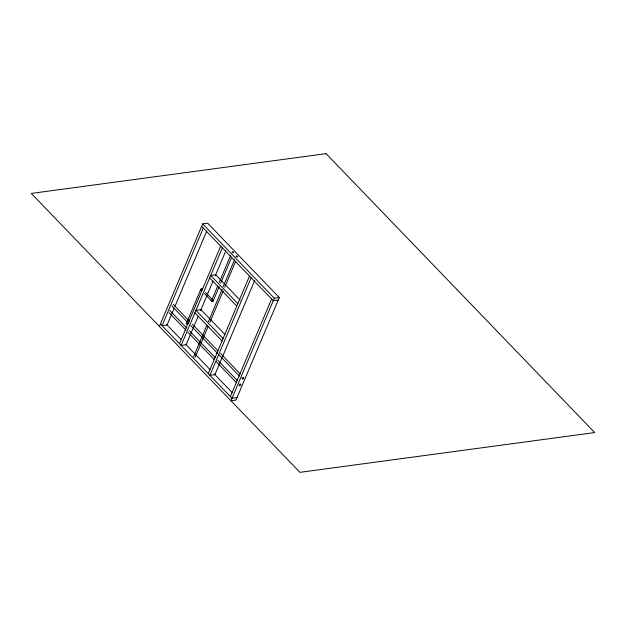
<?xml version="1.0" encoding="UTF-8"?>
<svg xmlns="http://www.w3.org/2000/svg" width="626" height="626" viewBox="0 0 626 626"><rect width="100%" height="100%" fill="white"/><g stroke="black" fill="none" stroke-linecap="round" stroke-linejoin="round"><path stroke-width="0.94" d="M159.372 326.404L202.675 223.889L207.691 223.216L279.298 297.569L235.994 400.077L230.978 400.757L274.282 298.242L279.298 297.569M203.286 228.067L162.064 325.653L167.079 324.972L174.263 307.961M175.022 306.169L206.791 230.971M179.474 343.729L220.688 246.143M222.34 247.857L181.117 345.442L186.133 344.762L198.239 316.114M200.508 310.746L212.989 281.199M215.258 275.831L225.845 250.76M211.651 300.378L217.707 286.035M219.225 282.443L230.587 255.541M213.137 301.028L219.202 286.685M220.72 283.093L231.706 257.09M193.551 356.812L206.846 325.34M208.372 321.748L222.042 289.376M223.185 286.677L234.578 259.696M195.046 357.462L207.965 326.889M209.859 322.398L223.153 290.926M224.671 287.326L235.689 261.245M208.262 373.62L249.484 276.035M251.136 277.748L209.913 375.334L214.929 374.653L254.633 280.651M230.376 396.579L271.59 298.993M186.368 323.485L200.844 289.22M278.257 300.034L273.241 300.707L201.635 226.354M237.035 397.612L232.019 398.292L160.412 323.939M204.373 293.547L211.768 301.223M202.675 223.889L274.282 298.242M240.196 300.206L215.704 274.775L210.688 275.448L237.825 303.633M209.647 277.913L236.785 306.091M205.578 292.459L212.339 299.486M224.797 334.394L200.969 309.651L195.954 310.332L223.091 338.51M194.913 312.797L222.05 340.974M173.379 304.526L189.592 321.365M192.292 324.166L217.965 350.826M220.665 353.627L240.259 373.972M171.86 305.942L188.755 323.478M190.781 325.583L217.801 353.635M219.155 355.036L239.422 376.085M169.873 310.527L186.759 328.063M189.467 330.864L215.133 357.524M217.84 360.326L237.434 380.671M169.036 312.632L185.922 330.168M187.949 332.273L214.295 359.629M216.322 361.734L236.597 382.783M166.774 324.667L180.969 339.394M185.695 344.308L210.015 369.559M214.069 373.761L232.309 392.705M202.221 289.948A0.814 0.407 22.9 0 1 201.063 289.642A0.814 0.407 22.9 0 1 201.157 289.016A0.814 0.407 22.9 0 1 202.292 289.509M201.713 290.002A0.814 0.454 -43.9 0 1 200.946 289.791A0.814 0.454 -43.9 0 1 201.838 288.86A0.814 0.454 -43.9 0 1 202.151 289.541M187.8 323.814A0.814 0.407 22.9 0 1 187.417 324.299A0.814 0.407 22.9 0 1 186.391 323.736A0.814 0.407 22.9 0 1 186.9 323.329M212.785 300.449A0.814 0.407 22.9 0 1 212.934 301.176A0.814 0.407 22.9 0 1 211.737 300.723A0.814 0.407 22.9 0 1 212.183 300.222M326.068 153.652L31.3 193.426L299.932 472.348L594.7 432.574L326.068 153.652M212.355 301.278A0.814 0.454 -43.9 0 0 212.989 300.151A0.814 0.454 -43.9 0 0 211.838 300.683A0.814 0.454 -43.9 0 0 212.355 301.278M232.324 252.435A0.814 0.407 22.9 0 0 233.6 252.607A0.814 0.407 22.9 0 0 232.629 251.801A0.814 0.407 22.9 0 0 232.324 252.435M236.315 256.582A0.814 0.407 22.9 0 0 237.59 256.754A0.814 0.407 22.9 0 0 236.62 255.94A0.814 0.407 22.9 0 0 236.315 256.582M242.833 378.918A1.033 0.579 -43.9 0 0 243.639 377.478A1.033 0.579 -43.9 0 0 242.176 378.159A1.033 0.579 -43.9 0 0 242.833 378.918M240.001 385.616A1.033 0.579 -43.9 0 0 240.807 384.176A1.033 0.579 -43.9 0 0 239.343 384.857A1.033 0.579 -43.9 0 0 240.001 385.616"/></g></svg>
